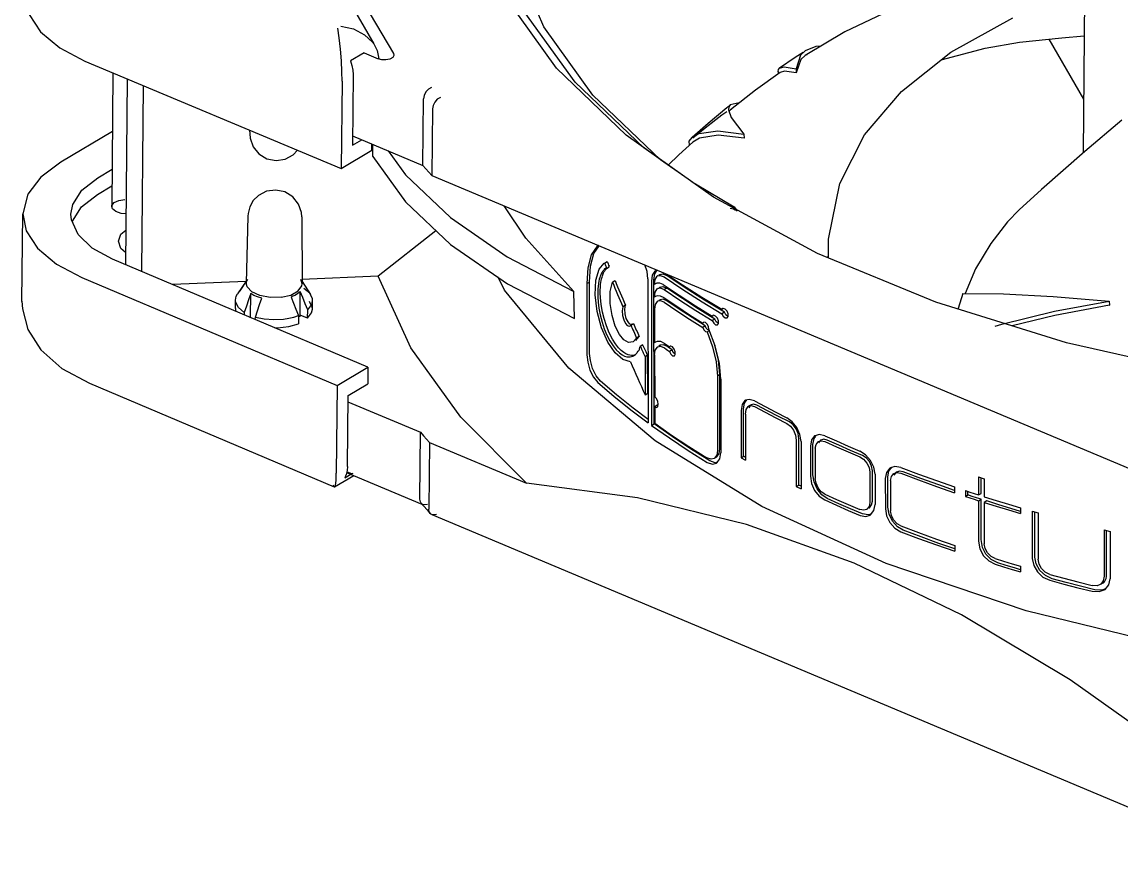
# Model space of a CAD drawing. Header units: millimetres. Extents: x 0 to 841, y 0 to 594.
# Drawn here: x 547.08 to 575.63, y 331.31 to 353.32 of the extents above; entities that cross this region are included whole.
import ezdxf

# ---------------------------------------------------------------- set-up
doc = ezdxf.new("R2010")
doc.units = ezdxf.units.MM
doc.header["$LTSCALE"] = 46.255
doc.layers.add('ASSEM_MEM', color=7, linetype='CONTINUOUS')

msp = doc.modelspace()

# ---------------------------------------------------------------- linework, layer by layer
at = {"layer": 'ASSEM_MEM', "color": 7, "linetype": 'CONTINUOUS'}
for p, q in [((560.622, 353.192), (559.841, 355.036)), ((574.66, 354.053), (574.622, 349.92)), ((560.953, 352.121), (559.635, 353.961)), ((561.439, 351.757), (560.137, 353.562)), ((555.316, 352.905), (555.277, 353.16)), ((555.349, 352.612), (555.316, 352.905)), ((568.437, 353.064), (567.409, 352.444)), ((573.735, 352.873), (574.635, 351.314)), ((570.942, 352.338), (572.077, 352.641)), ((548.717, 352.304), (555.367, 349.513)), ((555.959, 352.517), (555.612, 352.309)), ((555.959, 352.517), (556.327, 352.363)), ((556.42, 352.338), (556.327, 352.363)), ((556.721, 352.5), (556.736, 352.456)), ((567.454, 352.463), (567.409, 352.444)), ((566.757, 352.009), (566.121, 351.548)), ((566.705, 352.033), (566.713, 352.085)), ((566.705, 352.033), (566.709, 351.973)), ((566.719, 351.994), (566.705, 352.033)), ((566.713, 352.085), (566.745, 352.122)), ((566.869, 352.042), (566.757, 352.009)), ((567.178, 352.001), (566.869, 352.042)), ((567.171, 352.105), (567.178, 352.001)), ((549.443, 351.999), (549.411, 348.527)), ((549.813, 351.844), (549.769, 347.021)), ((555.388, 351.786), (555.367, 349.513)), ((555.674, 351.957), (555.657, 350.117)), ((563.222, 350.05), (561.439, 351.757)), ((550.226, 351.671), (550.181, 346.846)), ((566.121, 351.548), (565.469, 351.039)), ((557.486, 349.595), (557.502, 351.327)), ((565.465, 351.164), (565.374, 351.091)), ((565.465, 351.164), (565.429, 351.12)), ((565.692, 351.218), (565.465, 351.164)), ((557.735, 351.067), (557.72, 349.335)), ((565.429, 351.12), (565.416, 351.041)), ((565.416, 351.041), (565.489, 350.841)), ((565.437, 351), (565.435, 350.988)), ((565.469, 351.039), (565.437, 351)), ((565.491, 351.043), (565.469, 351.039)), ((565.489, 350.841), (565.82, 350.405)), ((575.631, 350.773), (574.666, 349.958)), ((549.429, 350.479), (548.088, 349.683)), ((552.991, 350.51), (552.992, 350.419)), ((555.659, 350.363), (557.486, 349.595)), ((564.399, 350.221), (564.476, 350.324)), ((564.666, 350.304), (564.491, 350.203)), ((565.146, 350.49), (565.82, 350.405)), ((565.82, 350.405), (565.827, 350.303)), ((555.657, 350.117), (555.899, 350.262)), ((556.163, 349.989), (556.164, 350.151)), ((556.186, 349.828), (556.189, 350.141)), ((564.088, 349.438), (563.222, 350.05)), ((564.406, 350.123), (564.399, 350.221)), ((564.491, 350.203), (564.467, 350.171)), ((555.367, 349.513), (556.163, 349.989)), ((564.286, 349.297), (563.653, 349.744)), ((549.049, 349.277), (549.42, 349.497)), ((557.72, 349.335), (579.734, 340.085)), ((549.045, 348.844), (549.416, 349.064)), ((548.354, 348.329), (548.398, 348.578)), ((567.727, 347.312), (565.031, 348.767)), ((547.083, 346.067), (547.104, 348.34)), ((565.466, 348.482), (565.546, 348.471)), ((565.563, 348.518), (565.546, 348.471)), ((565.546, 348.471), (565.597, 348.43)), ((565.563, 348.518), (565.617, 348.451)), ((565.654, 348.406), (565.608, 348.462)), ((572.662, 348.132), (572.966, 348.441)), ((548.392, 348.13), (548.394, 348.145)), ((552.944, 348.274), (552.903, 346.535)), ((554.344, 348.261), (554.353, 346.521)), ((557.827, 347.901), (556.327, 346.718)), ((562.044, 347.518), (562.014, 347.5)), ((556.06, 344.357), (549.434, 347.162)), ((570.8, 346.043), (567.727, 347.312)), ((567.999, 347.199), (567.996, 347.229)), ((547.981, 347.032), (548.634, 346.687)), ((562.06, 346.901), (562.195, 347.055)), ((562.195, 347.055), (562.202, 347.059)), ((562.202, 347.059), (562.27, 347.099)), ((562.21, 346.915), (562.208, 346.914)), ((562.251, 346.922), (562.319, 346.963)), ((562.252, 346.923), (562.251, 346.922)), ((562.27, 347.099), (562.263, 347.095)), ((562.318, 346.962), (562.319, 346.963)), ((562.322, 346.973), (562.32, 346.977)), ((563.305, 346.846), (563.249, 347.012)), ((563.508, 346.785), (563.561, 346.864)), ((563.588, 346.869), (563.523, 346.856)), ((548.634, 346.687), (555.26, 343.883)), ((552.894, 346.579), (550.994, 346.502)), ((552.904, 346.593), (552.677, 346.26)), ((552.816, 346.445), (552.904, 346.581)), ((556.327, 346.718), (554.348, 346.637)), ((554.352, 346.579), (554.573, 346.242)), ((562.406, 346.568), (562.473, 346.608)), ((563.329, 346.654), (563.305, 346.846)), ((563.329, 346.654), (563.334, 342.913)), ((563.442, 346.745), (563.419, 346.588)), ((563.419, 346.588), (563.424, 342.848)), ((563.51, 346.847), (563.442, 346.745)), ((563.485, 346.628), (563.508, 346.785)), ((563.49, 342.887), (563.485, 346.628)), ((563.499, 346.501), (563.513, 346.631)), ((563.523, 346.856), (563.51, 346.847)), ((563.513, 346.631), (563.565, 346.717)), ((563.565, 346.717), (563.58, 346.727)), ((563.58, 346.727), (563.648, 346.742)), ((563.595, 346.736), (563.58, 346.727)), ((563.646, 346.766), (563.607, 346.743)), ((563.632, 346.756), (563.646, 346.766)), ((563.646, 346.766), (563.715, 346.782)), ((563.648, 346.742), (563.751, 346.701)), ((563.715, 346.782), (563.817, 346.741)), ((564.298, 346.415), (563.817, 346.741)), ((552.677, 346.26), (552.749, 346.341)), ((552.749, 346.341), (552.816, 346.445)), ((554.3, 345.711), (554.305, 346.321)), ((561.424, 345.621), (561.407, 346.325)), ((561.742, 346.527), (561.811, 346.568)), ((561.742, 346.527), (561.746, 344.676)), ((561.814, 344.717), (561.811, 346.568)), ((563.526, 346.521), (563.499, 346.501)), ((563.499, 346.172), (563.514, 346.303)), ((563.514, 346.303), (563.566, 346.388)), ((563.562, 346.537), (563.526, 346.521)), ((563.535, 346.527), (563.526, 346.521)), ((563.641, 346.539), (563.562, 346.537)), ((563.566, 346.388), (563.581, 346.398)), ((563.581, 346.398), (563.649, 346.414)), ((563.595, 346.407), (563.581, 346.398)), ((563.647, 346.438), (563.607, 346.414)), ((563.632, 346.428), (563.647, 346.438)), ((563.725, 346.506), (563.641, 346.539)), ((563.647, 346.438), (563.716, 346.453)), ((563.649, 346.414), (563.753, 346.372)), ((563.716, 346.453), (563.818, 346.412)), ((563.818, 346.412), (563.753, 346.372)), ((564.221, 346.139), (563.818, 346.412)), ((552.622, 345.885), (552.624, 346.102)), ((553.013, 345.661), (553.018, 346.271)), ((553.523, 346.168), (553.256, 346.217)), ((553.806, 346.173), (553.523, 346.168)), ((554.621, 345.867), (554.623, 346.083)), ((563.527, 346.193), (563.499, 346.172)), ((563.569, 346.21), (563.527, 346.193)), ((563.535, 346.198), (563.527, 346.193)), ((563.657, 346.206), (563.569, 346.21)), ((563.653, 346.085), (563.581, 346.07)), ((563.595, 346.079), (563.581, 346.07)), ((563.647, 346.109), (563.608, 346.086)), ((563.637, 346.102), (563.626, 346.086)), ((563.647, 346.109), (563.637, 346.102)), ((563.719, 346.124), (563.647, 346.109)), ((563.752, 346.044), (563.653, 346.085)), ((563.752, 346.159), (563.657, 346.206)), ((563.818, 346.084), (563.719, 346.124)), ((564.635, 345.87), (564.221, 346.139)), ((564.732, 346.058), (565.248, 345.746)), ((573.881, 345.812), (575.302, 346.068)), ((575.302, 346.068), (575.305, 345.967)), ((552.851, 345.781), (552.698, 345.909)), ((552.851, 345.781), (552.85, 345.716)), ((554.496, 345.628), (554.498, 345.844)), ((562.745, 345.968), (562.678, 345.928)), ((563.517, 345.984), (563.499, 345.862)), ((563.499, 345.862), (563.501, 344.988)), ((564.57, 345.831), (564.997, 345.567)), ((565.062, 345.606), (564.635, 345.87)), ((565.264, 345.878), (565.248, 345.861)), ((565.248, 345.861), (565.268, 345.873)), ((565.312, 345.784), (565.248, 345.746)), ((565.248, 345.746), (565.284, 345.68)), ((565.283, 345.884), (565.264, 345.878)), ((565.349, 345.718), (565.312, 345.784)), ((565.41, 345.742), (565.381, 345.814)), ((572.509, 345.479), (573.881, 345.812)), ((575.294, 345.968), (575.305, 345.967)), ((552.999, 345.653), (553.013, 345.661)), ((553.138, 345.594), (553.139, 345.659)), ((553.139, 345.659), (553.372, 345.61)), ((553.869, 345.606), (554.008, 345.628)), ((554.004, 345.412), (554.256, 345.485)), ((554.008, 345.628), (554.139, 345.66)), ((554.139, 345.66), (554.258, 345.702)), ((554.258, 345.702), (554.256, 345.485)), ((554.285, 345.67), (554.258, 345.655)), ((554.314, 345.705), (554.285, 345.67)), ((554.496, 345.628), (554.3, 345.711)), ((562.863, 345.431), (562.885, 345.451)), ((562.885, 345.451), (562.952, 345.491)), ((564.409, 345.605), (564.749, 345.39)), ((564.766, 345.522), (564.749, 345.505)), ((564.749, 345.505), (564.769, 345.517)), ((564.781, 345.528), (564.766, 345.522)), ((564.826, 345.515), (564.781, 345.528)), ((565.013, 345.7), (564.997, 345.682)), ((564.997, 345.682), (565.017, 345.694)), ((565.062, 345.606), (564.997, 345.567)), ((564.997, 345.567), (565.034, 345.5)), ((565.033, 345.706), (565.013, 345.7)), ((565.098, 345.539), (565.062, 345.606)), ((565.157, 345.562), (565.129, 345.633)), ((572.338, 345.427), (572.509, 345.479)), ((553.644, 345.38), (553.713, 345.378)), ((553.713, 345.378), (554.004, 345.412)), ((563.01, 345.055), (563.1, 345.155)), ((563.1, 345.155), (563.034, 345.115)), ((564.814, 345.429), (564.749, 345.39)), ((564.843, 345.371), (564.814, 345.429)), ((564.886, 345.328), (564.843, 345.371)), ((564.862, 345.275), (564.927, 345.314)), ((564.927, 345.314), (564.886, 345.328)), ((564.911, 345.344), (564.901, 345.407)), ((563.034, 345.115), (562.944, 345.015)), ((563.194, 344.939), (563.127, 344.899)), ((563.199, 344.933), (563.194, 344.938)), ((563.279, 344.756), (563.199, 344.933)), ((563.528, 345.01), (563.501, 344.988)), ((563.519, 344.8), (563.572, 344.879)), ((563.571, 345.027), (563.528, 345.01)), ((563.537, 345.015), (563.529, 345.01)), ((563.659, 345.022), (563.571, 345.027)), ((563.572, 344.879), (563.583, 344.886)), ((563.583, 344.886), (563.654, 344.901)), ((563.597, 344.895), (563.583, 344.886)), ((563.649, 344.926), (563.609, 344.902)), ((563.638, 344.919), (563.628, 344.903)), ((563.649, 344.926), (563.638, 344.919)), ((563.72, 344.941), (563.649, 344.926)), ((563.654, 344.901), (563.754, 344.861)), ((563.754, 344.976), (563.659, 345.022)), ((563.82, 344.9), (563.72, 344.941)), ((563.754, 344.976), (563.798, 344.945)), ((563.798, 344.945), (563.887, 344.884)), ((563.864, 344.869), (563.82, 344.9)), ((563.901, 344.843), (563.864, 344.869)), ((563.902, 344.901), (563.887, 344.884)), ((563.887, 344.884), (563.905, 344.895)), ((563.921, 344.906), (563.902, 344.901)), ((562.504, 344.812), (562.586, 344.732)), ((563.319, 344.668), (563.253, 344.628)), ((563.253, 344.628), (563.254, 343.642)), ((563.319, 344.668), (563.279, 344.756)), ((563.321, 343.682), (563.319, 344.668)), ((563.501, 344.677), (563.519, 344.8)), ((563.501, 344.677), (563.503, 343.593)), ((563.754, 344.861), (563.798, 344.83)), ((563.798, 344.83), (563.836, 344.804)), ((563.836, 344.804), (563.887, 344.769)), ((563.953, 344.808), (563.887, 344.769)), ((563.887, 344.769), (563.921, 344.7)), ((563.953, 344.808), (563.901, 344.843)), ((563.987, 344.739), (563.953, 344.808)), ((564.037, 344.757), (564.012, 344.829)), ((555.26, 343.883), (556.06, 344.357)), ((556.06, 344.357), (556.056, 343.924)), ((565.196, 344.166), (565.131, 344.128)), ((565.131, 344.128), (565.133, 342.2)), ((565.198, 342.239), (565.196, 344.166)), ((565.218, 344.047), (565.221, 342.138)), ((548.832, 343.941), (555.189, 341.25)), ((555.26, 343.882), (555.239, 341.609)), ((555.544, 343.62), (556.056, 343.924)), ((555.527, 341.78), (555.544, 343.62)), ((555.543, 343.457), (557.422, 342.668)), ((563.254, 343.642), (563.321, 343.682)), ((563.549, 343.542), (563.503, 343.593)), ((563.583, 343.47), (563.549, 343.542)), ((563.595, 343.397), (563.583, 343.47)), ((565.846, 343.491), (565.773, 343.389)), ((565.837, 343.428), (565.895, 343.508)), ((565.858, 343.499), (565.846, 343.491)), ((565.958, 343.524), (565.858, 343.499)), ((566.091, 343.486), (565.958, 343.524)), ((563.569, 343.37), (563.503, 343.331)), ((563.503, 343.331), (563.504, 342.903)), ((563.569, 343.36), (563.569, 343.37)), ((563.588, 343.364), (563.569, 343.37)), ((565.773, 343.389), (565.746, 343.235)), ((565.746, 343.235), (565.747, 342.008)), ((565.81, 343.274), (565.837, 343.428)), ((565.812, 342.047), (565.81, 343.274)), ((565.862, 343.143), (565.88, 343.262)), ((565.88, 343.262), (565.926, 343.336)), ((565.926, 343.336), (565.939, 343.345)), ((566.004, 343.384), (565.939, 343.345)), ((565.939, 343.345), (566, 343.362)), ((566, 343.362), (566.091, 343.337)), ((566.068, 343.4), (566.004, 343.384)), ((566.155, 343.375), (566.068, 343.4)), ((563.424, 342.848), (563.49, 342.887)), ((563.954, 342.56), (563.49, 342.887)), ((565.862, 343.143), (565.864, 341.943)), ((566.651, 343.042), (566.936, 342.898)), ((567.075, 342.944), (566.936, 343.047)), ((557.407, 340.936), (557.422, 342.668)), ((567.301, 342.428), (567.272, 342.61)), ((567.666, 342.581), (567.654, 342.573)), ((567.774, 342.611), (567.666, 342.581)), ((567.917, 342.58), (567.774, 342.611)), ((557.656, 342.407), (557.64, 340.675)), ((557.656, 342.407), (560.174, 341.349)), ((567.176, 342.461), (567.178, 341.261)), ((567.241, 341.299), (567.24, 342.499)), ((567.301, 342.428), (567.302, 341.201)), ((567.574, 342.469), (567.545, 342.311)), ((567.545, 342.311), (567.546, 341.526)), ((567.654, 342.573), (567.574, 342.469)), ((567.608, 342.35), (567.638, 342.507)), ((567.609, 341.564), (567.608, 342.35)), ((567.638, 342.507), (567.685, 342.568)), ((567.67, 342.253), (567.69, 342.354)), ((567.69, 342.354), (567.744, 342.424)), ((567.744, 342.424), (567.752, 342.43)), ((567.752, 342.43), (567.825, 342.45)), ((567.889, 342.488), (567.816, 342.468)), ((567.825, 342.45), (567.918, 342.43)), ((567.981, 342.468), (567.889, 342.488)), ((564.371, 342.2), (564.869, 341.886)), ((565.113, 342.076), (565.054, 341.994)), ((565.108, 342.026), (565.09, 342.014)), ((565.108, 342.026), (565.119, 342.033)), ((565.133, 342.2), (565.113, 342.076)), ((565.119, 342.033), (565.178, 342.115)), ((565.178, 342.115), (565.198, 342.239)), ((565.195, 341.977), (565.221, 342.138)), ((565.747, 342.008), (565.812, 342.047)), ((565.747, 342.008), (565.864, 341.943)), ((565.864, 342.018), (565.812, 342.047)), ((567.67, 342.253), (567.671, 341.467)), ((568.522, 342.162), (568.829, 342.031)), ((568.978, 342.085), (568.83, 342.18)), ((555.527, 341.78), (555.519, 341.673)), ((564.965, 341.968), (564.86, 342.004)), ((565.069, 341.878), (564.934, 341.925)), ((565.044, 341.987), (564.965, 341.968)), ((565.054, 341.994), (565.044, 341.987)), ((565.135, 341.894), (565.069, 341.878)), ((565.106, 341.864), (565.119, 341.872)), ((565.114, 341.869), (565.106, 341.864)), ((565.119, 341.872), (565.195, 341.977)), ((569.221, 341.578), (569.19, 341.762)), ((569.607, 341.737), (569.521, 341.629)), ((569.584, 341.666), (569.656, 341.756)), ((569.62, 341.745), (569.607, 341.737)), ((569.736, 341.78), (569.62, 341.745)), ((569.89, 341.755), (569.736, 341.78)), ((555.197, 341.25), (555.695, 341.546)), ((555.233, 341.42), (555.239, 341.609)), ((555.46, 341.483), (555.619, 341.578)), ((555.639, 341.589), (555.512, 341.643)), ((555.518, 341.62), (557.462, 340.804)), ((567.546, 341.526), (567.575, 341.342)), ((567.639, 341.38), (567.609, 341.564)), ((567.691, 341.348), (567.671, 341.467)), ((569.088, 341.632), (569.089, 340.847)), ((569.152, 340.885), (569.152, 341.67)), ((569.221, 341.578), (569.222, 340.792)), ((569.521, 341.629), (569.489, 341.47)), ((569.489, 341.47), (569.49, 340.685)), ((569.553, 341.508), (569.584, 341.666)), ((569.554, 340.723), (569.553, 341.508)), ((569.625, 341.417), (569.645, 341.518)), ((569.645, 341.518), (569.704, 341.591)), ((569.704, 341.591), (569.714, 341.598)), ((569.714, 341.598), (569.791, 341.621)), ((569.791, 341.621), (569.89, 341.606)), ((571.908, 341.511), (571.908, 341.043)), ((571.908, 341.511), (572.055, 341.464)), ((571.972, 341.082), (571.972, 341.491)), ((572.055, 341.464), (572.055, 340.996)), ((555.159, 341.304), (555.189, 341.25)), ((555.189, 341.25), (555.198, 341.25)), ((567.178, 341.261), (567.241, 341.299)), ((567.178, 341.261), (567.302, 341.201)), ((567.302, 341.27), (567.241, 341.299)), ((569.625, 341.417), (569.626, 340.631)), ((570.816, 341.265), (571.288, 341.101)), ((571.288, 341.251), (571.288, 341.101)), ((571.569, 341.154), (571.569, 341.005)), ((557.421, 340.86), (557.407, 340.936)), ((567.776, 341.011), (567.919, 340.912)), ((567.919, 341.061), (567.826, 341.126)), ((567.982, 340.95), (567.841, 341.048)), ((569.132, 340.782), (569.152, 340.885)), ((571.569, 341.005), (571.633, 341.043)), ((571.633, 341.043), (571.633, 341.133)), ((571.746, 341.006), (571.633, 341.043)), ((571.859, 340.969), (571.746, 341.006)), ((571.795, 340.931), (571.908, 340.894)), ((571.973, 340.932), (571.859, 340.969)), ((571.908, 341.043), (571.972, 341.082)), ((571.908, 340.894), (571.973, 340.932)), ((571.908, 340.894), (571.91, 339.846)), ((571.974, 339.884), (571.973, 340.932)), ((572.12, 340.886), (572.055, 340.847)), ((557.443, 340.825), (557.421, 340.86)), ((557.443, 340.825), (557.508, 340.75)), ((557.654, 340.6), (557.64, 340.675)), ((557.678, 340.562), (557.654, 340.6)), ((568.524, 340.643), (568.832, 340.512)), ((568.928, 340.644), (568.83, 340.663)), ((569.003, 340.666), (568.928, 340.644)), ((569.012, 340.672), (569.003, 340.666)), ((569.069, 340.744), (569.012, 340.672)), ((569.067, 340.704), (569.076, 340.71)), ((569.089, 340.847), (569.069, 340.744)), ((569.076, 340.71), (569.132, 340.782)), ((569.106, 340.527), (569.191, 340.635)), ((569.191, 340.635), (569.222, 340.792)), ((569.49, 340.685), (569.522, 340.501)), ((569.586, 340.541), (569.554, 340.723)), ((569.647, 340.513), (569.626, 340.631)), ((572.055, 340.847), (572.057, 339.772)), ((572.682, 340.653), (572.999, 340.559)), ((572.999, 340.709), (572.999, 340.559)), ((573.303, 340.623), (573.304, 339.393)), ((573.303, 340.623), (573.455, 340.58)), ((573.369, 339.432), (573.368, 340.604)), ((557.72, 340.533), (579.673, 331.308)), ((569.041, 340.523), (568.895, 340.55)), ((569.121, 340.546), (569.041, 340.523)), ((569.092, 340.518), (569.106, 340.527)), ((569.892, 340.237), (569.793, 340.297)), ((573.455, 340.58), (573.457, 339.378)), ((569.739, 340.18), (569.892, 340.087)), ((569.955, 340.125), (569.804, 340.217)), ((575.166, 340.135), (575.168, 338.933)), ((575.166, 340.135), (575.326, 340.097)), ((575.233, 338.973), (575.232, 340.119)), ((575.326, 340.097), (575.328, 338.867)), ((570.817, 339.746), (571.29, 339.583)), ((571.289, 339.732), (571.29, 339.583)), ((571.909, 339.846), (571.945, 339.642)), ((572.009, 339.681), (571.974, 339.884)), ((572.079, 339.654), (572.057, 339.772)), ((572.341, 339.391), (572.234, 339.447)), ((572.173, 339.329), (572.341, 339.242)), ((572.405, 339.28), (572.237, 339.368)), ((573, 339.193), (573.001, 339.043)), ((573.304, 339.393), (573.339, 339.215)), ((573.404, 339.254), (573.369, 339.432)), ((573.479, 339.245), (573.457, 339.378)), ((572.78, 339.108), (573.001, 339.043)), ((573.001, 339.101), (572.844, 339.147)), ((573.58, 338.912), (573.756, 338.829)), ((573.821, 338.868), (573.647, 338.951)), ((575.168, 338.933), (575.146, 338.812)), ((574.488, 338.636), (574.858, 338.543)), ((574.986, 338.687), (574.857, 338.693)), ((575.067, 338.715), (574.986, 338.687)), ((575.085, 338.728), (575.067, 338.715)), ((575.146, 338.812), (575.085, 338.728)), ((575.204, 338.606), (575.105, 338.572)), ((575.123, 338.749), (575.133, 338.754)), ((575.133, 338.754), (575.147, 338.764)), ((575.172, 338.579), (575.191, 338.591)), ((575.191, 338.591), (575.292, 338.71)), ((575.292, 338.71), (575.328, 338.867)), ((575.105, 338.572), (574.924, 338.582))]:
    msp.add_line(p, q, dxfattribs=at)
for points in [[(554.685, 358.297), (554.832, 356.659), (555.51, 354.547), (556.721, 352.5)], [(554.446, 357.983), (554.64, 356.185), (555.244, 354.425), (556.212, 352.751)], [(574.674, 355.559), (571.394, 354.469), (568.437, 353.064)], [(547.173, 353.963), (547.265, 353.514), (547.566, 353.059), (548.061, 352.647), (548.717, 352.304)], [(555.362, 353.211), (555.69, 353.136), (555.972, 352.988), (556.18, 352.794), (556.212, 352.751)], [(563.653, 349.744), (561.902, 351.42), (560.622, 353.192)], [(568.017, 347.192), (568.015, 347.684), (568.309, 349.123), (568.952, 350.388), (569.911, 351.517), (571.19, 352.535), (572.8, 353.424)], [(572.077, 352.642), (572.969, 352.79), (574.073, 352.91), (574.65, 352.959)], [(555.388, 351.786), (555.385, 352.025), (555.372, 352.311), (555.349, 352.612)], [(556.212, 352.751), (556.304, 352.577), (556.341, 352.365)], [(567.817, 352.69), (567.682, 352.678), (567.412, 352.565)], [(555.612, 352.309), (555.647, 352.19), (555.668, 352.071), (555.674, 351.957)], [(556.736, 352.456), (556.736, 352.447), (556.704, 352.395), (556.63, 352.355), (556.529, 352.335), (556.42, 352.338)], [(567.354, 352.527), (567.151, 352.396), (566.745, 352.122)], [(567.412, 352.565), (567.285, 352.457), (567.171, 352.105)], [(567.409, 352.444), (567.294, 352.347), (567.178, 352.001)], [(565.031, 348.767), (562.76, 350.381), (560.953, 352.121)], [(566.745, 352.122), (566.861, 352.153), (567.171, 352.105)], [(557.709, 351.62), (557.629, 351.573), (557.562, 351.501), (557.518, 351.414), (557.502, 351.327)], [(557.941, 351.36), (557.862, 351.314), (557.795, 351.241), (557.751, 351.154), (557.735, 351.067)], [(565.374, 351.091), (564.891, 350.687), (564.477, 350.323)], [(565.376, 350.99), (565.246, 350.896), (564.815, 350.564), (564.495, 350.3)], [(552.992, 350.419), (553.002, 350.306), (553.081, 350.081), (553.233, 349.894), (553.44, 349.769), (553.676, 349.723), (553.915, 349.759), (554.122, 349.87), (554.237, 349.987)], [(564.476, 350.324), (564.658, 350.425), (565.146, 350.49)], [(565.827, 350.303), (565.152, 350.379), (564.666, 350.304)], [(564.491, 350.201), (564.134, 349.874), (563.852, 349.605)], [(556.186, 349.828), (557.032, 348.653), (558.208, 347.541), (559.685, 346.522), (561.424, 345.621)], [(556.586, 349.974), (557.036, 349.349), (558.206, 348.24), (559.676, 347.224), (561.407, 346.325)], [(574.666, 349.958), (573.544, 348.969), (572.966, 348.439)], [(548.088, 349.683), (547.569, 349.293), (547.233, 348.848), (547.104, 348.34)], [(557.486, 349.595), (557.563, 349.508), (557.641, 349.422), (557.72, 349.335)], [(548.398, 348.578), (548.633, 348.952), (549.049, 349.277)], [(564.471, 349.165), (564.56, 349.115), (565.563, 348.518)], [(554.343, 348.261), (554.334, 348.369), (554.259, 348.592), (554.109, 348.78), (553.904, 348.907), (553.668, 348.957), (553.43, 348.924), (553.221, 348.816), (553.086, 348.681), (552.996, 348.524), (552.949, 348.349), (552.944, 348.274)], [(548.394, 348.145), (548.629, 348.518), (549.045, 348.844)], [(549.411, 348.527), (549.414, 348.551), (549.472, 348.629), (549.594, 348.686), (549.75, 348.711)], [(547.104, 348.34), (547.192, 347.9), (547.489, 347.445), (547.981, 347.032)], [(548.539, 347.802), (548.366, 348.186), (548.354, 348.329)], [(549.781, 348.339), (549.66, 348.348), (549.517, 348.395), (549.43, 348.467), (549.411, 348.527)], [(561.407, 346.325), (560.162, 347.704), (559.6, 348.545)], [(572.662, 348.132), (572.223, 347.573), (571.832, 346.913), (571.56, 346.27)], [(549.434, 347.162), (548.906, 347.451), (548.539, 347.802)], [(549.585, 347.628), (549.649, 347.808), (549.777, 347.918)], [(549.771, 347.335), (549.652, 347.438), (549.585, 347.628)], [(562.014, 347.5), (561.858, 347.272), (561.766, 346.934), (561.742, 346.527)], [(561.811, 346.568), (561.835, 346.978), (561.925, 347.31), (562.062, 347.511)], [(562.873, 344.497), (562.675, 344.556), (562.474, 344.731), (562.286, 345.012), (562.125, 345.379), (562.01, 345.803), (561.957, 346.234), (561.974, 346.616), (562.06, 346.901)], [(562.901, 344.663), (562.859, 344.667), (562.812, 344.678), (562.758, 344.701), (562.699, 344.737), (562.633, 344.79), (562.562, 344.863), (562.486, 344.962), (562.406, 345.089), (562.326, 345.246), (562.251, 345.432), (562.192, 345.618), (562.151, 345.785), (562.124, 345.932), (562.106, 346.061), (562.096, 346.174), (562.092, 346.273), (562.092, 346.36), (562.095, 346.436), (562.101, 346.502), (562.108, 346.56), (562.117, 346.611), (562.126, 346.655), (562.136, 346.694), (562.146, 346.728), (562.157, 346.758), (562.167, 346.784), (562.177, 346.807), (562.186, 346.828), (562.196, 346.846), (562.205, 346.862), (562.214, 346.875), (562.223, 346.886), (562.231, 346.896), (562.239, 346.905), (562.246, 346.915), (562.25, 346.922)], [(562.188, 346.89), (562.181, 346.878), (562.172, 346.865), (562.15, 346.839)], [(562.208, 346.914), (562.203, 346.91), (562.195, 346.901), (562.188, 346.89)], [(562.251, 346.922), (562.248, 346.921), (562.243, 346.92), (562.237, 346.92), (562.231, 346.92), (562.224, 346.919), (562.217, 346.918), (562.21, 346.915)], [(562.253, 346.936), (562.255, 346.928), (562.252, 346.923)], [(562.319, 346.963), (562.32, 346.964), (562.322, 346.966), (562.322, 346.969), (562.322, 346.973)], [(552.903, 346.535), (552.91, 346.583), (552.941, 346.647)], [(554.353, 346.521), (554.33, 346.61), (554.316, 346.634)], [(560.174, 341.349), (558.469, 343.058), (557.176, 344.862), (556.327, 346.718)], [(566.283, 340.745), (563.516, 342.447), (561.275, 344.33), (559.609, 346.354), (559.441, 346.691)], [(562.15, 346.839), (562.139, 346.823), (562.127, 346.803), (562.115, 346.78), (562.103, 346.752), (562.09, 346.72), (562.077, 346.684), (562.065, 346.641), (562.053, 346.591), (562.042, 346.533)], [(563.751, 346.701), (564.233, 346.376), (564.732, 346.058)], [(563.813, 346.775), (564.226, 346.495), (564.728, 346.175), (565.248, 345.861)], [(553.256, 346.217), (553.046, 346.313), (552.925, 346.441), (552.903, 346.535)], [(553.806, 346.173), (554.061, 346.232), (554.251, 346.336), (554.345, 346.468), (554.353, 346.521)], [(554.305, 346.321), (554.276, 346.293), (554.242, 346.267), (554.203, 346.242)], [(554.498, 345.844), (554.433, 346.006), (554.369, 346.165), (554.305, 346.321)], [(554.573, 346.242), (554.549, 346.276), (554.396, 346.404)], [(562.042, 346.533), (562.033, 346.464), (562.027, 346.383), (562.024, 346.288), (562.026, 346.177), (562.036, 346.046), (562.055, 345.892), (562.09, 345.714), (562.138, 345.53), (562.196, 345.356), (562.265, 345.193), (562.342, 345.044), (562.422, 344.916), (562.504, 344.812)], [(562.944, 345.015), (562.823, 344.998), (562.704, 345.067), (562.588, 345.21), (562.481, 345.426), (562.396, 345.7), (562.347, 346.009), (562.348, 346.325), (562.406, 346.568)], [(563.725, 346.506), (564.136, 346.227), (564.56, 345.952), (564.997, 345.682)], [(563.753, 346.372), (564.155, 346.099), (564.57, 345.831)], [(565.312, 345.784), (564.797, 346.096), (564.298, 346.415)], [(547.083, 346.068), (547.092, 345.874), (547.235, 345.338), (547.57, 344.812), (548.116, 344.328), (548.832, 343.941)], [(552.624, 346.102), (552.645, 346.202), (552.677, 346.26)], [(552.698, 345.909), (552.628, 346.054), (552.624, 346.102)], [(553.018, 346.271), (552.963, 346.108), (552.907, 345.945), (552.851, 345.781)], [(553.307, 346.149), (553.197, 346.182), (553.1, 346.223), (553.018, 346.271)], [(553.139, 345.659), (553.195, 345.825), (553.251, 345.988), (553.307, 346.149)], [(554.203, 346.242), (554.161, 346.219), (554.115, 346.198), (554.065, 346.179)], [(554.065, 346.179), (554.129, 346.022), (554.193, 345.863), (554.258, 345.702)], [(554.498, 345.844), (554.602, 345.983), (554.623, 346.083)], [(554.621, 345.867), (554.617, 345.915), (554.545, 346.061)], [(554.623, 346.083), (554.619, 346.131), (554.573, 346.242)], [(563.581, 346.07), (563.571, 346.063), (563.517, 345.984)], [(563.752, 346.159), (564.076, 345.938), (564.409, 345.72), (564.749, 345.505)], [(563.752, 346.044), (564.077, 345.823), (564.409, 345.605)], [(564.814, 345.429), (564.475, 345.644), (564.142, 345.862), (563.818, 346.084)], [(577.845, 344.17), (574.194, 344.989), (570.8, 346.043)], [(571.504, 346.27), (571.383, 345.886), (571.378, 345.864)], [(571.504, 346.27), (572.552, 346.263), (573.844, 346.19), (575.302, 346.068)], [(552.622, 345.885), (552.626, 345.837), (552.642, 345.804)], [(554.496, 345.628), (554.599, 345.765), (554.621, 345.867)], [(562.678, 345.928), (562.659, 345.822), (562.669, 345.701), (562.699, 345.587), (562.743, 345.496), (562.792, 345.439), (562.842, 345.423), (562.863, 345.431)], [(562.812, 345.533), (562.767, 345.624), (562.736, 345.739), (562.726, 345.861), (562.745, 345.968)], [(565.381, 345.814), (565.334, 345.867), (565.283, 345.884)], [(565.384, 345.638), (565.41, 345.676), (565.41, 345.742)], [(575.305, 345.967), (573.889, 345.704), (572.779, 345.429)], [(553.372, 345.61), (553.62, 345.593), (553.869, 345.606)], [(562.907, 345.464), (562.861, 345.478), (562.812, 345.533)], [(564.901, 345.407), (564.87, 345.47), (564.826, 345.515)], [(565.129, 345.633), (565.083, 345.687), (565.033, 345.706)], [(565.034, 345.5), (565.083, 345.459), (565.132, 345.459)], [(565.157, 345.497), (565.148, 345.497), (565.098, 345.539)], [(565.132, 345.459), (565.157, 345.496), (565.157, 345.562)], [(565.284, 345.68), (565.335, 345.638), (565.384, 345.638)], [(565.41, 345.677), (565.399, 345.677), (565.349, 345.718)], [(564.749, 345.39), (564.778, 345.332), (564.821, 345.289), (564.862, 345.275)], [(564.862, 345.275), (565.004, 344.89), (565.096, 344.497), (565.131, 344.128)], [(565.218, 344.047), (565.183, 344.464), (565.077, 344.909), (564.911, 345.344)], [(563.049, 344.739), (563.071, 344.771), (563.081, 344.784), (563.09, 344.794), (563.099, 344.804), (563.105, 344.815), (563.11, 344.827), (563.113, 344.84), (563.116, 344.851), (563.118, 344.862), (563.119, 344.872), (563.121, 344.881)], [(563.121, 344.881), (563.123, 344.889), (563.125, 344.896), (563.127, 344.899)], [(563.127, 344.899), (563.128, 344.899), (563.133, 344.894)], [(564.012, 344.829), (563.968, 344.885), (563.921, 344.906)], [(565.195, 344.166), (565.16, 344.537), (565.068, 344.929), (565.04, 345.006)], [(561.746, 344.676), (561.765, 344.487), (561.824, 344.285), (561.916, 344.097), (562.029, 343.958)], [(562.097, 343.999), (561.984, 344.138), (561.892, 344.326), (561.834, 344.528), (561.814, 344.717)], [(562.586, 344.732), (562.66, 344.679), (562.724, 344.646), (562.779, 344.629)], [(562.779, 344.629), (562.827, 344.623), (562.868, 344.625), (562.903, 344.633)], [(562.994, 344.682), (562.971, 344.673), (562.938, 344.666), (562.901, 344.663)], [(562.903, 344.633), (562.934, 344.645), (562.961, 344.659)], [(562.961, 344.659), (562.983, 344.674), (563.004, 344.689), (563.021, 344.706), (563.036, 344.722), (563.049, 344.739)], [(563.921, 344.7), (563.968, 344.657), (564.014, 344.655)], [(564.037, 344.696), (564.034, 344.696), (563.987, 344.739)], [(564.014, 344.655), (564.037, 344.692), (564.037, 344.757)], [(562.029, 343.958), (562.445, 343.604), (562.88, 343.256), (563.334, 342.913)], [(563.334, 343.003), (562.947, 343.296), (562.512, 343.645), (562.097, 343.999)], [(566.091, 343.486), (566.369, 343.338), (566.65, 343.192), (566.936, 343.047)], [(563.503, 343.331), (563.55, 343.315), (563.565, 343.321)], [(563.565, 343.321), (563.583, 343.34), (563.595, 343.397)], [(566.004, 343.384), (565.992, 343.376), (565.944, 343.301)], [(566.091, 343.337), (566.369, 343.189), (566.651, 343.042)], [(567, 342.936), (566.715, 343.081), (566.433, 343.227), (566.155, 343.375)], [(563.504, 342.903), (563.941, 342.598), (564.393, 342.298), (564.86, 342.004)], [(566.936, 342.898), (567.031, 342.827), (567.109, 342.723), (567.159, 342.598), (567.176, 342.461)], [(567.24, 342.499), (567.223, 342.635), (567.175, 342.759), (567.097, 342.864), (567, 342.936)], [(567.272, 342.61), (567.193, 342.791), (567.075, 342.944)], [(557.422, 342.668), (557.499, 342.581), (557.577, 342.494), (557.656, 342.407)], [(563.424, 342.848), (563.889, 342.521), (564.371, 342.2)], [(567.917, 342.58), (568.218, 342.445), (568.522, 342.311), (568.83, 342.18)], [(564.934, 341.925), (564.436, 342.239), (563.954, 342.56)], [(567.816, 342.468), (567.807, 342.462), (567.753, 342.392)], [(567.918, 342.43), (568.218, 342.295), (568.522, 342.162)], [(568.893, 342.07), (568.585, 342.2), (568.282, 342.333), (567.981, 342.468)], [(568.829, 342.031), (568.926, 341.968), (569.011, 341.87), (569.067, 341.752), (569.088, 341.632)], [(569.152, 341.67), (569.131, 341.79), (569.074, 341.909), (568.99, 342.007), (568.893, 342.07)], [(569.19, 341.762), (569.104, 341.939), (568.978, 342.085)], [(564.869, 341.886), (565.005, 341.84), (565.106, 341.864)], [(569.89, 341.755), (570.349, 341.582), (570.815, 341.414), (571.288, 341.251)], [(555.519, 341.673), (555.496, 341.572), (555.46, 341.483)], [(555.639, 341.589), (555.651, 341.594), (555.663, 341.6), (555.676, 341.608)], [(569.777, 341.636), (569.768, 341.63), (569.709, 341.556)], [(569.954, 341.644), (569.857, 341.66), (569.777, 341.636)], [(569.89, 341.606), (570.349, 341.433), (570.816, 341.265)], [(571.288, 341.162), (570.879, 341.303), (570.413, 341.471), (569.954, 341.644)], [(555.198, 341.25), (555.217, 341.292), (555.233, 341.42)], [(565.887, 340.275), (563.054, 340.966), (560.174, 341.349)], [(567.575, 341.342), (567.655, 341.162), (567.776, 341.011)], [(567.841, 341.048), (567.72, 341.199), (567.639, 341.38)], [(567.826, 341.126), (567.745, 341.227), (567.691, 341.348)], [(571.569, 341.154), (571.682, 341.117), (571.795, 341.08), (571.908, 341.043)], [(567.919, 341.061), (568.219, 340.926), (568.523, 340.793), (568.83, 340.663)], [(567.919, 340.912), (568.219, 340.777), (568.524, 340.643)], [(568.895, 340.55), (568.587, 340.682), (568.283, 340.815), (567.982, 340.95)], [(571.569, 341.005), (571.682, 340.968), (571.795, 340.931)], [(572.055, 340.996), (572.367, 340.899), (572.682, 340.803), (572.999, 340.709)], [(572.999, 340.617), (572.747, 340.692), (572.432, 340.788), (572.12, 340.886)], [(557.487, 340.793), (557.464, 340.806), (557.443, 340.825)], [(557.61, 340.795), (557.53, 340.783), (557.487, 340.793)], [(557.508, 340.75), (557.595, 340.654), (557.678, 340.562)], [(586.581, 336.075), (585.567, 336.08), (581.256, 336.422), (577.084, 337.077), (573.141, 338.031), (569.515, 339.262), (566.283, 340.745)], [(572.055, 340.847), (572.367, 340.749), (572.682, 340.653)], [(557.72, 340.533), (557.697, 340.546), (557.678, 340.562)], [(557.841, 340.536), (557.763, 340.523), (557.72, 340.533)], [(568.832, 340.512), (568.979, 340.485), (569.092, 340.518)], [(569.522, 340.501), (569.609, 340.325), (569.739, 340.18)], [(569.804, 340.217), (569.673, 340.363), (569.586, 340.541)], [(569.793, 340.297), (569.705, 340.395), (569.647, 340.513)], [(577.153, 334.215), (574.288, 336.246), (571.464, 337.932), (568.677, 339.268), (565.887, 340.275)], [(569.892, 340.237), (570.351, 340.064), (570.817, 339.896), (571.289, 339.732)], [(569.892, 340.087), (570.351, 339.914), (570.817, 339.746)], [(571.289, 339.643), (570.881, 339.785), (570.415, 339.953), (569.955, 340.125)], [(571.945, 339.642), (572.036, 339.466), (572.173, 339.329)], [(572.237, 339.368), (572.099, 339.507), (572.009, 339.681)], [(572.234, 339.447), (572.141, 339.539), (572.079, 339.654)], [(572.341, 339.391), (572.56, 339.324), (572.78, 339.258), (573, 339.193)], [(572.341, 339.242), (572.56, 339.174), (572.78, 339.108)], [(572.844, 339.147), (572.624, 339.213), (572.405, 339.28)], [(573.339, 339.215), (573.435, 339.047), (573.58, 338.912)], [(573.647, 338.951), (573.5, 339.086), (573.404, 339.254)], [(573.757, 338.979), (573.634, 339.038), (573.538, 339.13), (573.479, 339.245)], [(573.757, 338.979), (574.121, 338.881), (574.488, 338.785), (574.857, 338.693)], [(574.924, 338.582), (574.554, 338.675), (574.186, 338.77), (573.821, 338.868)], [(575.147, 338.764), (575.169, 338.783), (575.189, 338.809), (575.207, 338.84), (575.221, 338.878), (575.23, 338.922), (575.233, 338.973)], [(573.756, 338.829), (574.121, 338.731), (574.488, 338.636)], [(574.858, 338.543), (575.04, 338.533), (575.172, 338.579)]]:
    msp.add_lwpolyline(points, dxfattribs=at)
for centre, major_axis, ratio, start_param, end_param in [((587.27, 346.16), (-22.868, 34.764), 0.524669, 1.201031, 1.202034), ((587.271, 346.188), (-22.871, 34.749), 0.524812, 7.497712, 7.501046), ((587.272, 346.186), (-22.793, 34.631), 0.524812, 1.213294, 1.216641), ((587.272, 346.182), (-22.79, 34.648), 0.524652, 1.22687, 1.244327), ((587.27, 346.183), (-22.867, 34.767), 0.524652, 7.511237, 7.528628), ((587.27, 346.183), (-22.867, 34.767), 0.524652, 7.541597, 7.550734), ((587.272, 346.182), (-22.79, 34.648), 0.524652, 1.257344, 1.266516), ((587.271, 346.185), (-22.869, 34.76), 0.524714, 7.556696, 7.56392), ((587.262, 345.193), (-22.857, 34.735), 0.524766, 1.25726, 1.280522)]:
    msp.add_ellipse(centre, major_axis=major_axis, ratio=ratio, start_param=start_param, end_param=end_param, dxfattribs=at)

doc.saveas('drawing.dxf')
